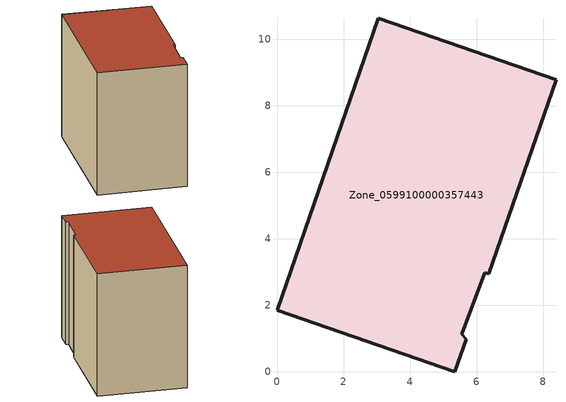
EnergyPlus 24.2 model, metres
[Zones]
Zone_0599100000357443
 floor ground (C_G): 5.56,1.13 5.69,0.98 5.35,0 0,1.86 3.05,10.64 8.39,8.78 6.37,2.95 6.24,2.98 z0
 wall outside (C_F): 5.56,1.13 6.24,2.98 6.37,2.95 8.39,8.78 3.05,10.64 0,1.86 5.35,0 5.69,0.98 5.56,1.13 z0:8.17
 roof outside (C_R): 5.69,0.98 5.56,1.13 6.24,2.98 6.37,2.95 8.39,8.78 3.05,10.64 0,1.86 5.35,0 z8.17
[BUILDING]
Pand.0599100000357443: North Axis=0; Terrain=City; Loads Convergence Tolerance Value=0.04; Temperature Convergence Tolerance Value=0.4; Solar Distribution=FullExterior; Maximum Number of Warmup Days=25; Minimum Number of Warmup Days=1
[Site:Location]
Rotterdam.The.Hague.AP_ZH_NLD Design_Conditions: Latitude=51.96; Longitude=4.45; Time Zone=1; Elevation=-4.5
[SITE:GROUNDTEMPERATURE:BUILDINGSURFACE]
18, 18, 18, 18, 18, 18, 18, 18, 18, 18, 18, 18
[MATERIAL] Thermal Absorptance=0.9; Solar Absorptance=0.7; Visible Absorptance=0.7
Name | Roughness | Thickness | Conductivity | Density | Specific Heat
G.TC.1992-2005 | MediumSmooth | 0.15 | 0.06 | 540 | 1210
F.TC.1992-2005 | Rough | 0.3 | 0.12 | 1920 | 840
R.TC.1992-2005 | MediumRough | 0.2 | 0.08 | 1500 | 1000
[CONSTRUCTION]
C_G: G.TC.1992-2005
C_F: F.TC.1992-2005
C_R: R.TC.1992-2005
[ZONE]
Zone_0599100000357443: Type=1; Multiplier=1; Ceiling Height=Autocalculate; Volume=Autocalculate; Floor Area=autocalculate; Part of Total Floor Area=Yes
[ZONEINFILTRATION:DESIGNFLOWRATE]
Infil_Zone_0599100000357443: Zone or ZoneList or Space or SpaceList=Zone_0599100000357443; Schedule=AlwaysOn; Design Flow Rate Calculation Method=Flow/Area; Flow Rate per Floor Area=0.0015; Constant Term Coefficient=1; Temperature Term Coefficient=0; Velocity Term Coefficient=0; Velocity Squared Term Coefficient=0
[HVACTEMPLATE:ZONE:IDEALLOADSAIRSYSTEM]
Zone_0599100000357443: Maximum Heating Supply Air Temperature=50; Minimum Cooling Supply Air Temperature=13; Maximum Heating Supply Air Humidity Ratio=0.0156; Minimum Cooling Supply Air Humidity Ratio=0.0077; Heating Limit=NoLimit; Cooling Limit=NoLimit; Dehumidification Control Type=ConstantSensibleHeatRatio; Cooling Sensible Heat Ratio=0.7; Dehumidification Setpoint=60; Humidification Control Type=None; Humidification Setpoint=30; Outdoor Air Method=None; Outdoor Air Flow Rate per Person=0.00944; Outdoor Air Flow Rate per Zone Floor Area=0; Outdoor Air Flow Rate per Zone=0; Demand Controlled Ventilation Type=None; Outdoor Air Economizer Type=NoEconomizer; Heat Recovery Type=None; Sensible Heat Recovery Effectiveness=0.7; Latent Heat Recovery Effectiveness=0.65
[ZONECONTROL:THERMOSTAT]
ThermostatControl_Zone_0599100000357443: Zone or ZoneList=Zone_0599100000357443; Control Type Schedule=DualSetpointControlType; Control 1=Thermostat_Zone_0599100000357443; Temperature Difference Between Cutout And Setpoint=0
[THERMOSTATSETPOINT:DUALSETPOINT]
Thermostat_Zone_0599100000357443: Heating Setpoint Temperature Schedule=HeatingSetpoint_Zone_0599100000357443; Cooling Setpoint Temperature Schedule=CoolingSetpoint_Zone_0599100000357443
[SCHEDULE:COMPACT]
HeatingSetpoint_Zone_0599100000357443: Through: 12/31, For: AllDays, Until: 24:00, 21
CoolingSetpoint_Zone_0599100000357443: Through: 12/31, For: AllDays, Until: 24:00, 24
DualSetpointControlType: Through: 12/31, For: AllDays, Until: 24:00, 4
AlwaysOn: Through: 12/31, For: AllDays, Until: 24:00, 1
